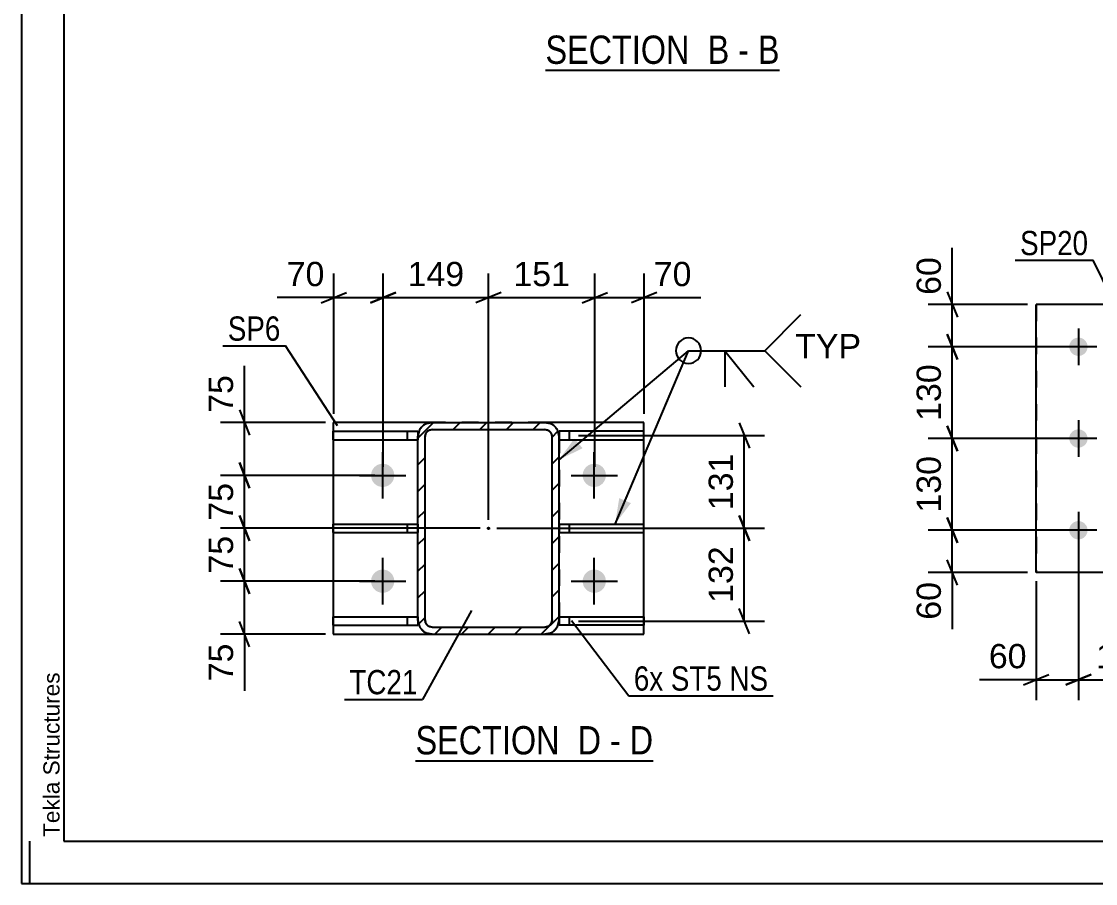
# Model space of a CAD drawing. Header units: millimetres. Extents: x -135 to 706, y -238 to 356.
# Drawn here: x -134.7 to -7.8, y -238.4 to -136.6 of the extents above; entities that cross this region are included whole.
import ezdxf

# ---------------------------------------------------------------- set-up
doc = ezdxf.new("R2010")
doc.units = ezdxf.units.MM
doc.linetypes.add('DXK_LINE_DOT2', pattern=[3.9198, 1.9599, -1.9599])
doc.linetypes.add('DXK_LINE_DOT3', pattern=[5.9187, 2.979, -0.9799, 0.9799, -0.9799])
doc.styles.add('Arial', font='ARIAL.TTF', dxfattribs={"height": 0.2})
doc.styles.add('Arial Narrow', font='ARIALN.TTF', dxfattribs={"height": 0.2})

# ---------------------------------------------------------------- blocks, each defined once
blk = doc.blocks.new('Unknown-284933639-1134')
at = {"color": 5, "linetype": 'Continuous'}
for p, q in [((-134.66, 355.61), (-134.66, -238.39)), ((-129.66, 350.61), (-129.66, -233.39)), ((-133.66, -238.39), (-133.66, -233.39)), ((-129.66, -233.39), (701.34, -233.39)), ((-134.66, -238.39), (706.34, -238.39))]:
    blk.add_line(p, q, dxfattribs=at)
at = {"color": 174, "linetype": 'Continuous', "style": 'Arial'}
blk.add_text('Tekla Structures', height=1.9102, rotation=90, dxfattribs=at).set_placement((-130.16, -232.89))
blk = doc.blocks.new('Unknown-284933639-11 - 2120')
at = {"color": 6, "linetype": 'Continuous'}
blk.add_line((-72.75, -142.35), (-45.1, -142.35), dxfattribs=at)
at = {"color": 0, "linetype": 'Continuous'}
for points in [[(-54.64, -141.6), (-54.64, -138.1), (-72.75, -138.1), (-72.75, -141.6)], [(-51.04, -141.6), (-51.04, -138.1), (-53.59, -138.1), (-53.59, -141.6)], [(-48.71, -141.6), (-48.71, -138.1), (-49.99, -138.1), (-49.99, -141.6)], [(-45.1, -141.6), (-45.1, -138.1), (-47.66, -138.1), (-47.66, -141.6)]]:
    blk.add_wipeout(points, dxfattribs=at)
at = {"color": 7, "linetype": 'Continuous', "style": 'Arial Narrow'}
for s, p in [('SECTION ', (-72.75, -141.6)), ('B', (-53.59, -141.6)), ('B', (-47.66, -141.6)), ('-', (-49.99, -141.6))]:
    blk.add_text(s, height=3.34, dxfattribs=at).set_placement(p)
blk = doc.blocks.new('Unknown-284933639-14 - 2916')
at = {"color": 6, "linetype": 'Continuous'}
blk.add_line((-88.1, -223.89), (-60.03, -223.89), dxfattribs=at)
at = {"color": 0, "linetype": 'Continuous'}
for points in [[(-70, -223.14), (-70, -219.64), (-88.1, -219.64), (-88.1, -223.14)], [(-66.18, -223.14), (-66.18, -219.64), (-68.95, -219.64), (-68.95, -223.14)], [(-63.85, -223.14), (-63.85, -219.64), (-65.13, -219.64), (-65.13, -223.14)], [(-60.03, -223.14), (-60.03, -219.64), (-62.8, -219.64), (-62.8, -223.14)]]:
    blk.add_wipeout(points, dxfattribs=at)
at = {"color": 7, "linetype": 'Continuous', "style": 'Arial Narrow'}
for s, p in [('SECTION ', (-88.1, -223.14)), ('D', (-68.95, -223.14)), ('D', (-62.8, -223.14)), ('-', (-65.13, -223.14))]:
    blk.add_text(s, height=3.34, dxfattribs=at).set_placement(p)
blk = doc.blocks.new('Bolt-284933639-4282 - 4274')
at = {"linetype": 'Continuous'}
for points in [[(-10.87, -175), (-10.85, -174.77), (-10.77, -174.56), (-10.66, -174.36), (-10.5, -174.19), (-10.32, -174.06), (-10.11, -173.97), (-9.89, -173.93), (-9.66, -173.93), (-9.44, -173.98), (-9.24, -174.07), (-9.06, -174.21), (-8.91, -174.38), (-8.79, -174.58), (-8.73, -174.79), (-8.7, -175.02), (-8.73, -175.24), (-8.8, -175.46), (-8.92, -175.65), (-9.07, -175.82), (-9.26, -175.95), (-9.46, -176.04), (-9.69, -176.08), (-9.91, -176.08), (-10.13, -176.03), (-10.34, -175.94), (-10.52, -175.8), (-10.67, -175.63), (-10.78, -175.44), (-10.85, -175.22)], [(-0.04, -175), (-0.01, -174.77), (0.06, -174.56), (0.18, -174.36), (0.33, -174.2), (0.51, -174.06), (0.72, -173.97), (0.94, -173.93), (1.17, -173.93), (1.39, -173.98), (1.6, -174.08), (1.78, -174.21), (1.93, -174.38), (2.04, -174.58), (2.11, -174.79), (2.13, -175.02), (2.1, -175.24), (2.03, -175.46), (1.92, -175.65), (1.76, -175.82), (1.58, -175.95), (1.37, -176.04), (1.15, -176.09), (0.92, -176.08), (0.7, -176.04), (0.49, -175.94), (0.31, -175.81), (0.16, -175.64), (0.05, -175.44), (-0.02, -175.22)], [(10.8, -175), (10.82, -174.77), (10.89, -174.56), (11.01, -174.36), (11.16, -174.2), (11.35, -174.07), (11.55, -173.98), (11.78, -173.93), (12, -173.93), (12.22, -173.98), (12.43, -174.08), (12.61, -174.21), (12.76, -174.38), (12.87, -174.58), (12.94, -174.8), (12.96, -175.02), (12.94, -175.25), (12.86, -175.46), (12.75, -175.66), (12.6, -175.82), (12.41, -175.95), (12.2, -176.04), (11.98, -176.09), (11.75, -176.09), (11.53, -176.04), (11.33, -175.94), (11.15, -175.81), (11, -175.64), (10.88, -175.44), (10.82, -175.22)], [(-10.87, -185.83), (-10.85, -185.6), (-10.78, -185.39), (-10.66, -185.19), (-10.51, -185.03), (-10.32, -184.9), (-10.11, -184.81), (-9.89, -184.76), (-9.67, -184.76), (-9.44, -184.81), (-9.24, -184.91), (-9.06, -185.04), (-8.91, -185.21), (-8.8, -185.41), (-8.73, -185.63), (-8.71, -185.85), (-8.73, -186.08), (-8.8, -186.29), (-8.92, -186.49), (-9.07, -186.65), (-9.26, -186.78), (-9.47, -186.87), (-9.69, -186.92), (-9.91, -186.92), (-10.14, -186.87), (-10.34, -186.77), (-10.52, -186.64), (-10.67, -186.47), (-10.78, -186.27), (-10.85, -186.05)], [(10.79, -185.83), (10.82, -185.61), (10.89, -185.39), (11.01, -185.2), (11.16, -185.03), (11.34, -184.9), (11.55, -184.81), (11.77, -184.77), (12, -184.77), (12.22, -184.82), (12.43, -184.91), (12.61, -185.05), (12.76, -185.22), (12.87, -185.41), (12.94, -185.63), (12.96, -185.85), (12.93, -186.08), (12.86, -186.29), (12.75, -186.49), (12.59, -186.66), (12.41, -186.79), (12.2, -186.88), (11.98, -186.92), (11.75, -186.92), (11.53, -186.87), (11.33, -186.78), (11.14, -186.64), (10.99, -186.47), (10.88, -186.27), (10.81, -186.06)], [(-10.88, -196.66), (-10.85, -196.44), (-10.78, -196.22), (-10.66, -196.03), (-10.51, -195.86), (-10.32, -195.73), (-10.12, -195.64), (-9.89, -195.59), (-9.67, -195.6), (-9.45, -195.65), (-9.24, -195.74), (-9.06, -195.88), (-8.91, -196.05), (-8.8, -196.24), (-8.73, -196.46), (-8.71, -196.68), (-8.73, -196.91), (-8.81, -197.12), (-8.92, -197.32), (-9.08, -197.49), (-9.26, -197.62), (-9.47, -197.71), (-9.69, -197.75), (-9.92, -197.75), (-10.14, -197.7), (-10.34, -197.61), (-10.52, -197.47), (-10.67, -197.3), (-10.79, -197.1), (-10.85, -196.89)], [(-0.04, -196.66), (-0.02, -196.44), (0.06, -196.22), (0.17, -196.03), (0.32, -195.86), (0.51, -195.73), (0.72, -195.64), (0.94, -195.6), (1.17, -195.6), (1.39, -195.65), (1.59, -195.74), (1.77, -195.88), (1.92, -196.05), (2.04, -196.24), (2.1, -196.46), (2.12, -196.69), (2.1, -196.91), (2.03, -197.13), (1.91, -197.32), (1.76, -197.49), (1.57, -197.62), (1.37, -197.71), (1.14, -197.75), (0.92, -197.75), (0.7, -197.7), (0.49, -197.61), (0.31, -197.47), (0.16, -197.3), (0.05, -197.11), (-0.02, -196.89)], [(10.79, -196.67), (10.82, -196.44), (10.89, -196.23), (11, -196.03), (11.16, -195.86), (11.34, -195.73), (11.55, -195.64), (11.77, -195.6), (12, -195.6), (12.22, -195.65), (12.43, -195.74), (12.61, -195.88), (12.76, -196.05), (12.87, -196.25), (12.94, -196.46), (12.96, -196.69), (12.93, -196.91), (12.86, -197.13), (12.74, -197.32), (12.59, -197.49), (12.41, -197.62), (12.2, -197.71), (11.98, -197.76), (11.75, -197.75), (11.53, -197.7), (11.32, -197.61), (11.14, -197.47), (10.99, -197.3), (10.88, -197.11), (10.81, -196.89)]]:
    blk.add_hatch(color=1, dxfattribs=at).paths.add_polyline_path(points)
at = {"color": 1, "linetype": 'Continuous'}
for p, q in [((-9.79, -172.84), (-9.79, -177.17)), ((1.05, -172.84), (1.04, -177.17)), ((11.88, -172.84), (11.88, -177.18)), ((-7.62, -175.01), (-11.95, -175.01)), ((3.21, -175.01), (-1.12, -175.01)), ((14.05, -175.01), (9.71, -175.01)), ((-9.79, -183.67), (-9.79, -188.01)), ((11.88, -183.68), (11.88, -188.01)), ((-7.62, -185.84), (-11.96, -185.84)), ((14.04, -185.84), (9.71, -185.84)), ((-9.79, -194.51), (-9.79, -198.84)), ((1.04, -194.51), (1.04, -198.84)), ((11.88, -194.51), (11.87, -198.84)), ((-7.63, -196.67), (-11.96, -196.67)), ((3.21, -196.68), (-1.13, -196.67)), ((14.04, -196.68), (9.71, -196.68))]:
    blk.add_line(p, q, dxfattribs=at)
blk = doc.blocks.new('Part-284933639-4342 - 4274')
at = {"color": 2, "linetype": 'Continuous'}
for p, q in [((16.88, -170.01), (-14.79, -170.01)), ((-14.79, -201.67), (-14.79, -170.01)), ((16.88, -170.01), (16.87, -201.68)), ((16.88, -170.01), (16.88, -170.01)), ((16.87, -201.68), (-14.79, -201.67)), ((16.87, -201.68), (16.87, -201.68))]:
    blk.add_line(p, q, dxfattribs=at)
at = {"color": 7, "linetype": 'DXK_LINE_DOT2'}
for p, q in [((-14.79, -170.01), (-14.79, -201.67)), ((16.87, -201.68), (16.88, -170.01))]:
    blk.add_line(p, q, dxfattribs=at)
blk = doc.blocks.new('Part-284933639-2995 - 2916')
at = {"color": 2, "linetype": 'Continuous'}
for p, q in [((-71.15, -195.94), (-61.15, -195.94)), ((-61.15, -196.94), (-61.15, -195.94)), ((-71.15, -196.94), (-61.15, -196.94))]:
    blk.add_line(p, q, dxfattribs=at)
at = {"color": 7, "linetype": 'DXK_LINE_DOT2'}
for p, q in [((-71.15, -195.94), (-71.15, -195.94)), ((-71.15, -195.94), (-71.15, -196.94)), ((-69.9, -196.94), (-69.9, -195.94)), ((-71.15, -196.94), (-71.15, -196.94))]:
    blk.add_line(p, q, dxfattribs=at)
blk = doc.blocks.new('Part-284933639-3020 - 2916')
at = {"color": 2, "linetype": 'Continuous'}
for p, q in [((-97.82, -185.98), (-97.82, -184.98)), ((-97.82, -184.98), (-87.82, -184.98)), ((-87.82, -184.98), (-87.82, -185.98)), ((-97.82, -185.98), (-87.82, -185.98))]:
    blk.add_line(p, q, dxfattribs=at)
at = {"color": 7, "linetype": 'DXK_LINE_DOT2'}
blk.add_line((-89.07, -185.98), (-89.07, -184.98), dxfattribs=at)
blk = doc.blocks.new('Bolt-284933639-2932 - 2916')
at = {"linetype": 'Continuous'}
for points in [[(-93.36, -190.19, -1), (-90.61, -190.19, -1)], [(-68.36, -190.19, -1), (-65.61, -190.19, -1)], [(-93.36, -202.69, -1), (-90.61, -202.69, -1)], [(-68.36, -202.69, -1), (-65.61, -202.69, -1)]]:
    blk.add_hatch(color=1, dxfattribs=at).paths.add_polyline_path(points)
at = {"color": 1, "linetype": 'Continuous'}
for p, q in [((-91.98, -192.94), (-91.98, -187.44)), ((-66.98, -192.94), (-66.98, -187.44)), ((-94.73, -190.19), (-89.23, -190.19)), ((-69.73, -190.19), (-64.23, -190.19)), ((-91.98, -205.44), (-91.98, -199.94)), ((-66.98, -205.44), (-66.98, -199.94)), ((-94.73, -202.69), (-89.23, -202.69)), ((-69.73, -202.69), (-64.23, -202.69))]:
    blk.add_line(p, q, dxfattribs=at)
blk = doc.blocks.new('Part-284933639-3000 - 2916')
at = {"color": 2, "linetype": 'Continuous'}
for p, q in [((-71.15, -206.9), (-61.15, -206.9)), ((-71.15, -207.29), (-71.15, -207.9)), ((-61.15, -207.9), (-71.15, -207.9)), ((-61.15, -206.9), (-61.15, -207.9))]:
    blk.add_line(p, q, dxfattribs=at)
at = {"color": 7, "linetype": 'DXK_LINE_DOT2'}
for p, q in [((-71.15, -206.9), (-71.15, -206.9)), ((-71.15, -206.9), (-71.15, -207.29)), ((-69.9, -207.9), (-69.9, -206.9))]:
    blk.add_line(p, q, dxfattribs=at)
blk = doc.blocks.new('Part-284933639-3005 - 2916')
at = {"color": 2, "linetype": 'Continuous'}
for p, q in [((-61.15, -184.98), (-71.15, -184.98)), ((-71.15, -184.98), (-71.15, -185.59)), ((-61.15, -185.98), (-61.15, -184.98)), ((-71.15, -185.98), (-61.15, -185.98))]:
    blk.add_line(p, q, dxfattribs=at)
at = {"color": 7, "linetype": 'DXK_LINE_DOT2'}
for p, q in [((-69.9, -185.98), (-69.9, -184.98)), ((-71.15, -185.59), (-71.15, -185.98)), ((-71.15, -185.98), (-71.15, -185.98))]:
    blk.add_line(p, q, dxfattribs=at)
blk = doc.blocks.new('Part-284933639-3010 - 2916')
at = {"color": 2, "linetype": 'Continuous'}
for p, q in [((-97.82, -196.94), (-97.82, -195.94)), ((-97.82, -195.94), (-87.82, -195.94)), ((-87.82, -195.94), (-87.82, -196.94)), ((-97.82, -196.94), (-87.82, -196.94))]:
    blk.add_line(p, q, dxfattribs=at)
at = {"color": 7, "linetype": 'DXK_LINE_DOT2'}
blk.add_line((-89.07, -196.94), (-89.07, -195.94), dxfattribs=at)
blk = doc.blocks.new('Part-284933639-3015 - 2916')
at = {"color": 2, "linetype": 'Continuous'}
for p, q in [((-97.82, -207.9), (-97.82, -206.9)), ((-97.82, -206.9), (-87.82, -206.9)), ((-97.82, -207.9), (-87.82, -207.9)), ((-87.82, -206.9), (-87.82, -207.9))]:
    blk.add_line(p, q, dxfattribs=at)
at = {"color": 7, "linetype": 'DXK_LINE_DOT2'}
blk.add_line((-89.07, -207.9), (-89.07, -206.9), dxfattribs=at)
blk = doc.blocks.new('Part-284933639-3037 - 2916')
at = {"color": 2, "linetype": 'Continuous'}
for p, q in [((-86.15, -183.94), (-97.82, -183.94)), ((-97.82, -183.94), (-97.82, -208.94)), ((-61.15, -183.94), (-72.82, -183.94)), ((-61.15, -208.94), (-61.15, -183.94)), ((-97.82, -208.94), (-86.15, -208.94)), ((-72.82, -208.94), (-61.15, -208.94))]:
    blk.add_line(p, q, dxfattribs=at)
at = {"color": 7, "linetype": 'DXK_LINE_DOT2'}
for p, q in [((-72.82, -183.94), (-86.15, -183.94)), ((-86.15, -208.94), (-72.82, -208.94))]:
    blk.add_line(p, q, dxfattribs=at)
blk = doc.blocks.new('Part-284933639-3085 - 2916')
at = {"linetype": 'Continuous'}
h = blk.add_hatch(dxfattribs=at)
h.set_pattern_fill('', scale=0.7, style=0, pattern_type=0)
h.set_pattern_definition([(45, (-71.2761, -184.9684), (-1.57154, 1.57154), [])])
h.paths.add_polyline_path([(-71.15, -185.61), (-71.28, -184.97), (-71.64, -184.43), (-72.18, -184.07), (-72.82, -183.94), (-86.15, -183.94), (-86.79, -184.07), (-87.33, -184.43), (-87.69, -184.97), (-87.82, -185.61), (-87.82, -207.27), (-87.69, -207.91), (-87.33, -208.45), (-86.79, -208.81), (-86.15, -208.94), (-72.82, -208.94), (-72.18, -208.81), (-71.64, -208.45), (-71.28, -207.91), (-71.15, -207.27)])
h.paths.add_polyline_path([(-72.05, -207.59), (-72.23, -207.86), (-72.5, -208.04), (-72.82, -208.11), (-86.15, -208.11), (-86.47, -208.04), (-86.74, -207.86), (-86.92, -207.59), (-86.98, -207.27), (-86.98, -185.61), (-86.92, -185.29), (-86.74, -185.02), (-86.47, -184.84), (-86.15, -184.77), (-72.82, -184.77), (-72.5, -184.84), (-72.23, -185.02), (-72.05, -185.29), (-71.98, -185.61), (-71.98, -207.27)])
blk.add_hatch(color=246, dxfattribs=at).paths.add_polyline_path([(-79.48, -196.54, -1), (-79.48, -196.34, -1)])
at = {"color": 7, "linetype": 'DXK_LINE_DOT2'}
for p, q in [((-86.79, -184.07), (-86.15, -183.94)), ((-86.15, -183.94), (-72.82, -183.94)), ((-72.82, -183.94), (-72.18, -184.07)), ((-87.82, -185.61), (-87.69, -184.97)), ((-86.15, -184.77), (-86.47, -184.84)), ((-86.15, -184.77), (-72.82, -184.77)), ((-72.5, -184.84), (-72.82, -184.77)), ((-71.28, -184.97), (-71.15, -185.61)), ((-87.82, -207.27), (-87.82, -185.61)), ((-86.92, -185.29), (-86.98, -185.61)), ((-86.98, -207.27), (-86.98, -185.61)), ((-71.98, -185.61), (-72.05, -185.29)), ((-71.98, -207.27), (-71.98, -185.61)), ((-71.15, -185.61), (-71.15, -207.27)), ((-87.69, -207.91), (-87.82, -207.27)), ((-86.98, -207.27), (-86.92, -207.59)), ((-86.47, -208.04), (-86.15, -208.11)), ((-72.82, -208.11), (-72.5, -208.04)), ((-72.05, -207.59), (-71.98, -207.27)), ((-71.15, -207.27), (-71.28, -207.91)), ((-86.15, -208.94), (-86.79, -208.81)), ((-86.15, -208.11), (-72.82, -208.11)), ((-86.15, -208.94), (-72.82, -208.94)), ((-72.18, -208.81), (-72.82, -208.94))]:
    blk.add_line(p, q, dxfattribs=at)
at = {"color": 2, "linetype": 'Continuous'}
for p, q in [((-86.15, -183.94), (-86.79, -184.07)), ((-86.15, -183.94), (-72.82, -183.94)), ((-72.18, -184.07), (-72.82, -183.94)), ((-87.69, -184.97), (-87.82, -185.61)), ((-86.47, -184.84), (-86.15, -184.77)), ((-86.15, -184.77), (-72.82, -184.77)), ((-72.82, -184.77), (-72.5, -184.84)), ((-71.15, -185.61), (-71.28, -184.97)), ((-87.82, -207.27), (-87.82, -185.61)), ((-86.98, -185.61), (-86.92, -185.29)), ((-86.98, -207.27), (-86.98, -185.61)), ((-72.05, -185.29), (-71.98, -185.61)), ((-71.98, -207.27), (-71.98, -185.61)), ((-71.15, -207.27), (-71.15, -185.61)), ((-87.82, -207.27), (-87.69, -207.91)), ((-86.92, -207.59), (-86.98, -207.27)), ((-86.15, -208.11), (-86.47, -208.04)), ((-72.5, -208.04), (-72.82, -208.11)), ((-71.98, -207.27), (-72.05, -207.59)), ((-71.28, -207.91), (-71.15, -207.27)), ((-86.79, -208.81), (-86.15, -208.94)), ((-86.15, -208.11), (-72.82, -208.11)), ((-86.15, -208.94), (-72.82, -208.94)), ((-72.82, -208.94), (-72.18, -208.81))]:
    blk.add_line(p, q, dxfattribs=at)
at = {"color": 7, "linetype": 'DXK_LINE_DOT3'}
blk.add_line((-79.48, -196.44), (-79.48, -196.44), dxfattribs=at)
at = {"color": 246, "linetype": 'DXK_LINE_DOT2'}
blk.add_line((-79.48, -196.44), (-79.48, -196.44), dxfattribs=at)
at = {"color": 246, "linetype": 'Continuous'}
blk.add_circle((-79.48, -196.44), 0.1, dxfattribs=at)
at = {"color": 7, "linetype": 'DXK_LINE_DOT2'}
for centre, radius, start, end in [((-86.15, -185.61), 1.67, 112.5, 157.5), ((-86.15, -185.61), 0.833, 112.5, 157.5), ((-72.82, -185.61), 0.833, 22.5, 67.5), ((-72.82, -185.61), 1.67, 22.5, 67.5), ((-86.15, -207.27), 1.67, 202.5, 247.5), ((-86.15, -207.27), 0.833, 202.5, 247.5), ((-72.82, -207.27), 0.833, 292.5, 337.5), ((-72.82, -207.27), 1.67, 292.5, 337.5)]:
    blk.add_arc(centre, radius, start, end, dxfattribs=at)
at = {"color": 2, "linetype": 'Continuous'}
for centre, radius, start, end in [((-86.15, -185.61), 1.67, 112.5, 157.5), ((-86.15, -185.61), 0.833, 112.5, 157.5), ((-72.82, -185.61), 0.833, 22.5, 67.5), ((-72.82, -185.61), 1.67, 22.5, 67.5), ((-86.15, -207.27), 1.67, 202.5, 247.5), ((-86.15, -207.27), 0.833, 202.5, 247.5), ((-72.82, -207.27), 0.833, 292.5, 337.5), ((-72.82, -207.27), 1.67, 292.5, 337.5)]:
    blk.add_arc(centre, radius, start, end, dxfattribs=at)
blk = doc.blocks.new('StraightDimension-284933639-16526 - 4274')
at = {"color": 7, "linetype": 'Continuous'}
for p, q in [((1.04, -186.84), (1.04, -216.72)), ((-9.79, -197.67), (-9.79, -216.72)), ((-11.29, -214.92), (-8.29, -213.72)), ((-9.79, -214.32), (1.04, -214.32)), ((2.54, -213.72), (-0.46, -214.92))]:
    blk.add_line(p, q, dxfattribs=at)
at = {"color": 0}
blk.add_wipeout([(-0.44, -213.57), (-0.44, -209.37), (-8.31, -209.37), (-8.31, -213.57)], dxfattribs=at)
at = {"color": 3, "style": 'Arial'}
blk.add_text('130', height=2.865, dxfattribs=at).set_placement((-7.71, -212.97))
blk = doc.blocks.new('StraightDimension-284933639-16527 - 4274')
at = {"color": 7, "linetype": 'Continuous'}
for p, q in [((-9.79, -197.67), (-9.79, -216.72)), ((-14.79, -202.67), (-14.79, -216.72)), ((-14.79, -214.32), (-21.49, -214.32)), ((-14.79, -214.32), (-21.49, -214.32)), ((-16.29, -214.92), (-13.29, -213.72)), ((-14.79, -214.32), (-9.79, -214.32)), ((-8.29, -213.72), (-11.29, -214.92))]:
    blk.add_line(p, q, dxfattribs=at)
at = {"color": 0}
blk.add_wipeout([(-15.32, -213.57), (-15.32, -209.37), (-20.97, -209.37), (-20.97, -213.57)], dxfattribs=at)
at = {"color": 3, "style": 'Arial'}
blk.add_text('60', height=2.865, dxfattribs=at).set_placement((-20.37, -212.97))
blk = doc.blocks.new('StraightDimension-284933639-20669 - 4274')
at = {"color": 7, "linetype": 'Continuous'}
for p, q in [((-24.69, -170.01), (-24.69, -163.31)), ((-24.69, -170.01), (-24.69, -163.31)), ((-25.29, -168.51), (-24.09, -171.51)), ((-15.79, -170.01), (-27.54, -170.01)), ((-24.69, -175.01), (-24.69, -170.01)), ((-24.09, -176.51), (-25.29, -173.51)), ((-10.79, -175.01), (-27.54, -175.01))]:
    blk.add_line(p, q, dxfattribs=at)
at = {"color": 0}
blk.add_wipeout([(-25.44, -163.83), (-29.64, -163.83), (-29.64, -169.48), (-25.44, -169.48)], dxfattribs=at)
at = {"color": 3, "style": 'Arial'}
blk.add_text('60', height=2.865, rotation=90.0002, dxfattribs=at).set_placement((-26.04, -168.88))
blk = doc.blocks.new('StraightDimension-284933639-20670 - 4274')
at = {"color": 7, "linetype": 'Continuous'}
for p, q in [((-25.29, -173.51), (-24.09, -176.51)), ((-10.79, -175.01), (-27.54, -175.01)), ((-24.69, -185.84), (-24.69, -175.01)), ((-24.09, -187.34), (-25.29, -184.34)), ((-10.79, -185.84), (-27.54, -185.84))]:
    blk.add_line(p, q, dxfattribs=at)
at = {"color": 0}
blk.add_wipeout([(-25.44, -176.49), (-29.64, -176.49), (-29.64, -184.36), (-25.44, -184.36)], dxfattribs=at)
at = {"color": 3, "style": 'Arial'}
blk.add_text('130', height=2.865, rotation=90.0002, dxfattribs=at).set_placement((-26.04, -183.76))
blk = doc.blocks.new('StraightDimension-284933639-20671 - 4274')
at = {"color": 7, "linetype": 'Continuous'}
for p, q in [((-25.29, -184.34), (-24.09, -187.34)), ((-10.79, -185.84), (-27.54, -185.84)), ((-24.69, -196.67), (-24.69, -185.84)), ((-24.09, -198.17), (-25.29, -195.17)), ((-10.79, -196.67), (-27.54, -196.67))]:
    blk.add_line(p, q, dxfattribs=at)
at = {"color": 0}
blk.add_wipeout([(-25.44, -187.32), (-29.64, -187.32), (-29.64, -195.19), (-25.44, -195.19)], dxfattribs=at)
at = {"color": 3, "style": 'Arial'}
blk.add_text('130', height=2.865, rotation=90.0002, dxfattribs=at).set_placement((-26.04, -194.59))
blk = doc.blocks.new('StraightDimension-284933639-20672 - 4274')
at = {"color": 7, "linetype": 'Continuous'}
for p, q in [((-25.29, -195.17), (-24.09, -198.17)), ((-10.79, -196.67), (-27.54, -196.67)), ((-24.69, -201.67), (-24.69, -196.67)), ((-24.09, -203.17), (-25.29, -200.17)), ((-15.79, -201.67), (-27.54, -201.67)), ((-24.69, -201.67), (-24.69, -208.37)), ((-24.69, -201.67), (-24.69, -208.37))]:
    blk.add_line(p, q, dxfattribs=at)
at = {"color": 0}
blk.add_wipeout([(-25.44, -202.2), (-29.64, -202.2), (-29.64, -207.84), (-25.44, -207.84)], dxfattribs=at)
at = {"color": 3, "style": 'Arial'}
blk.add_text('60', height=2.865, rotation=90.0002, dxfattribs=at).set_placement((-26.04, -207.24))
blk = doc.blocks.new('StraightDimension-284933639-3146 - 2916')
at = {"color": 7, "linetype": 'Continuous'}
for p, q in [((-91.92, -189.19), (-91.92, -166.35)), ((-79.48, -195.44), (-79.48, -166.35)), ((-93.42, -169.8), (-90.42, -168.6)), ((-77.98, -168.6), (-80.98, -169.8)), ((-91.92, -169.2), (-79.48, -169.2))]:
    blk.add_line(p, q, dxfattribs=at)
at = {"color": 0}
blk.add_wipeout([(-81.76, -168.45), (-81.76, -164.25), (-89.64, -164.25), (-89.64, -168.45)], dxfattribs=at)
at = {"color": 3, "style": 'Arial'}
blk.add_text('149', height=2.865, dxfattribs=at).set_placement((-89.04, -167.85))
blk = doc.blocks.new('StraightDimension-284933639-3133 - 2916')
at = {"color": 7, "linetype": 'Continuous'}
for p, q in [((-108.31, -183.94), (-108.31, -177.24)), ((-108.31, -183.94), (-108.31, -177.24)), ((-108.91, -182.44), (-107.71, -185.44)), ((-98.75, -183.94), (-111.16, -183.94)), ((-108.31, -190.19), (-108.31, -183.94)), ((-107.71, -191.69), (-108.91, -188.69)), ((-92.92, -190.19), (-111.16, -190.19))]:
    blk.add_line(p, q, dxfattribs=at)
at = {"color": 0}
blk.add_wipeout([(-109.06, -177.77), (-113.26, -177.77), (-113.26, -183.41), (-109.06, -183.41)], dxfattribs=at)
at = {"color": 3, "style": 'Arial'}
blk.add_text('75', height=2.865, rotation=90.0002, dxfattribs=at).set_placement((-109.66, -182.81))
blk = doc.blocks.new('StraightDimension-284933639-3122 - 2916')
at = {"color": 7, "linetype": 'Continuous'}
for p, q in [((-49.86, -194.94), (-48.66, -197.94)), ((-78.48, -196.44), (-46.86, -196.44)), ((-49.26, -207.4), (-49.26, -196.44)), ((-48.66, -208.9), (-49.86, -205.9)), ((-68.84, -207.4), (-46.86, -207.4))]:
    blk.add_line(p, q, dxfattribs=at)
at = {"color": 0}
blk.add_wipeout([(-50.01, -197.98), (-54.21, -197.98), (-54.21, -205.85), (-50.01, -205.85)], dxfattribs=at)
at = {"color": 3, "style": 'Arial'}
blk.add_text('132', height=2.865, rotation=90.0002, dxfattribs=at).set_placement((-50.61, -205.25))
blk = doc.blocks.new('StraightDimension-284933639-3127 - 2916')
at = {"color": 7, "linetype": 'Continuous'}
for p, q in [((-49.86, -183.98), (-48.66, -186.98)), ((-68.84, -185.48), (-46.86, -185.48)), ((-49.26, -196.44), (-49.26, -185.48)), ((-48.66, -197.94), (-49.86, -194.94)), ((-78.48, -196.44), (-46.86, -196.44))]:
    blk.add_line(p, q, dxfattribs=at)
at = {"color": 0}
blk.add_wipeout([(-50.01, -187.02), (-54.21, -187.02), (-54.21, -194.9), (-50.01, -194.9)], dxfattribs=at)
at = {"color": 3, "style": 'Arial'}
blk.add_text('131', height=2.865, rotation=90.0002, dxfattribs=at).set_placement((-50.61, -194.3))
blk = doc.blocks.new('StraightDimension-284933639-3134 - 2916')
at = {"color": 7, "linetype": 'Continuous'}
for p, q in [((-108.91, -188.69), (-107.71, -191.69)), ((-92.92, -190.19), (-111.16, -190.19)), ((-108.31, -196.44), (-108.31, -190.19)), ((-107.71, -197.94), (-108.91, -194.94)), ((-80.48, -196.44), (-111.16, -196.44))]:
    blk.add_line(p, q, dxfattribs=at)
at = {"color": 0}
blk.add_wipeout([(-109.06, -190.49), (-113.26, -190.49), (-113.26, -196.14), (-109.06, -196.14)], dxfattribs=at)
at = {"color": 3, "style": 'Arial'}
blk.add_text('75', height=2.865, rotation=90.0002, dxfattribs=at).set_placement((-109.66, -195.54))
blk = doc.blocks.new('StraightDimension-284933639-3139 - 2916')
at = {"color": 7, "linetype": 'Continuous'}
for p, q in [((-108.91, -194.94), (-107.71, -197.94)), ((-80.48, -196.44), (-111.16, -196.44)), ((-108.31, -202.69), (-108.31, -196.44)), ((-107.71, -204.19), (-108.91, -201.19)), ((-92.92, -202.69), (-111.16, -202.69))]:
    blk.add_line(p, q, dxfattribs=at)
at = {"color": 0}
blk.add_wipeout([(-109.06, -196.74), (-113.26, -196.74), (-113.26, -202.39), (-109.06, -202.39)], dxfattribs=at)
at = {"color": 3, "style": 'Arial'}
blk.add_text('75', height=2.865, rotation=90.0002, dxfattribs=at).set_placement((-109.66, -201.79))
blk = doc.blocks.new('StraightDimension-284933639-3144 - 2916')
at = {"color": 7, "linetype": 'Continuous'}
for p, q in [((-108.91, -201.19), (-107.71, -204.19)), ((-92.92, -202.69), (-111.16, -202.69)), ((-108.31, -208.94), (-108.31, -202.69)), ((-107.71, -210.44), (-108.91, -207.44)), ((-98.75, -208.94), (-111.16, -208.94)), ((-108.31, -208.94), (-108.31, -215.64)), ((-108.31, -208.94), (-108.31, -215.64))]:
    blk.add_line(p, q, dxfattribs=at)
at = {"color": 0}
blk.add_wipeout([(-109.06, -209.46), (-113.26, -209.46), (-113.26, -215.11), (-109.06, -215.11)], dxfattribs=at)
at = {"color": 3, "style": 'Arial'}
blk.add_text('75', height=2.865, rotation=90.0002, dxfattribs=at).set_placement((-109.66, -214.51))
blk = doc.blocks.new('StraightDimension-284933639-3151 - 2916')
at = {"color": 7, "linetype": 'Continuous'}
for p, q in [((-79.48, -195.44), (-79.48, -166.35)), ((-66.92, -189.19), (-66.92, -166.35)), ((-77.98, -168.6), (-80.98, -169.8)), ((-68.42, -169.8), (-65.42, -168.6)), ((-79.48, -169.2), (-66.92, -169.2))]:
    blk.add_line(p, q, dxfattribs=at)
at = {"color": 0}
blk.add_wipeout([(-69.26, -168.45), (-69.26, -164.25), (-77.14, -164.25), (-77.14, -168.45)], dxfattribs=at)
at = {"color": 3, "style": 'Arial'}
blk.add_text('151', height=2.865, dxfattribs=at).set_placement((-76.54, -167.85))
blk = doc.blocks.new('StraightDimension-284933639-3156 - 2916')
at = {"color": 7, "linetype": 'Continuous'}
for p, q in [((-66.92, -189.19), (-66.92, -166.35)), ((-61.09, -182.94), (-61.09, -166.35)), ((-68.42, -169.8), (-65.42, -168.6)), ((-59.59, -168.6), (-62.59, -169.8)), ((-66.92, -169.2), (-61.09, -169.2)), ((-61.09, -169.2), (-54.39, -169.2)), ((-61.09, -169.2), (-54.39, -169.2))]:
    blk.add_line(p, q, dxfattribs=at)
at = {"color": 0}
blk.add_wipeout([(-54.91, -168.45), (-54.91, -164.25), (-60.56, -164.25), (-60.56, -168.45)], dxfattribs=at)
at = {"color": 3, "style": 'Arial'}
blk.add_text('70', height=2.865, dxfattribs=at).set_placement((-59.96, -167.85))
blk = doc.blocks.new('StraightDimension-284933639-3157 - 2916')
at = {"color": 7, "linetype": 'Continuous'}
for p, q in [((-97.75, -182.94), (-97.75, -166.35)), ((-91.92, -189.19), (-91.92, -166.35)), ((-99.25, -169.8), (-96.25, -168.6)), ((-90.42, -168.6), (-93.42, -169.8)), ((-97.75, -169.2), (-104.45, -169.2)), ((-97.75, -169.2), (-104.45, -169.2)), ((-97.75, -169.2), (-91.92, -169.2))]:
    blk.add_line(p, q, dxfattribs=at)
at = {"color": 0}
blk.add_wipeout([(-98.28, -168.45), (-98.28, -164.25), (-103.92, -164.25), (-103.92, -168.45)], dxfattribs=at)
at = {"color": 3, "style": 'Arial'}
blk.add_text('70', height=2.865, dxfattribs=at).set_placement((-103.32, -167.85))
blk = doc.blocks.new('Mark-284933639-4338 - 4274')
at = {"color": 0}
blk.add_wipeout([(-8.64, -164.19), (-8.64, -161.19), (-16.68, -161.19), (-16.68, -164.19)], dxfattribs=at)
blk.add_wipeout([(-8.64, -164.19), (-8.64, -161.19), (-16.68, -161.19), (-16.68, -164.19)], dxfattribs=at)
at = {"color": 30, "linetype": 'Continuous'}
for p in [(-17.28, -164.79), (-3.28, -174.56)]:
    blk.add_line(p, (-8.04, -164.79), dxfattribs=at)
at = {"color": 3, "style": 'Arial Narrow'}
blk.add_text('SP20', height=2.863, dxfattribs=at).set_placement((-16.68, -164.19))
blk = doc.blocks.new('Mark-284933639-3033 - 2916')
at = {"color": 0}
blk.add_wipeout([(-104.07, -174.29), (-104.07, -171.29), (-110.28, -171.29), (-110.28, -174.29)], dxfattribs=at)
blk.add_wipeout([(-104.07, -174.29), (-104.07, -171.29), (-110.28, -171.29), (-110.28, -174.29)], dxfattribs=at)
at = {"color": 30, "linetype": 'Continuous'}
for p in [(-110.88, -174.89), (-97.34, -184.33)]:
    blk.add_line(p, (-103.47, -174.89), dxfattribs=at)
at = {"color": 3, "style": 'Arial Narrow'}
blk.add_text('SP6', height=2.863, dxfattribs=at).set_placement((-110.28, -174.29))
blk = doc.blocks.new('Mark-284933639-3081 - 2916')
at = {"color": 0}
blk.add_wipeout([(-87.87, -216.04), (-87.87, -213.04), (-95.91, -213.04), (-95.91, -216.04)], dxfattribs=at)
blk.add_wipeout([(-87.87, -216.04), (-87.87, -213.04), (-95.91, -213.04), (-95.91, -216.04)], dxfattribs=at)
at = {"color": 30, "linetype": 'Continuous'}
for p in [(-81.5, -206.15), (-96.51, -216.64)]:
    blk.add_line(p, (-87.27, -216.64), dxfattribs=at)
at = {"color": 3, "style": 'Arial Narrow'}
blk.add_text('TC21', height=2.863, dxfattribs=at).set_placement((-95.91, -216.04))
blk = doc.blocks.new('MarkSet-284933639-3180 - 2916')
at = {"color": 0}
for points in [[(-58.84, -215.61), (-58.84, -212.61), (-62.31, -212.61), (-62.31, -215.61)], [(-51.91, -215.61), (-51.91, -212.61), (-57.94, -212.61), (-57.94, -215.61)], [(-46.45, -215.61), (-46.45, -212.61), (-51.01, -212.61), (-51.01, -215.61)]]:
    blk.add_wipeout(points, dxfattribs=at)
for points in [[(-58.84, -215.61), (-58.84, -212.61), (-62.31, -212.61), (-62.31, -215.61)], [(-51.91, -215.61), (-51.91, -212.61), (-57.94, -212.61), (-57.94, -215.61)], [(-46.45, -215.61), (-46.45, -212.61), (-51.01, -212.61), (-51.01, -215.61)]]:
    blk.add_wipeout(points, dxfattribs=at)
at = {"color": 30, "linetype": 'Continuous'}
for p, q in [((-69.66, -207.33), (-62.91, -216.21)), ((-62.91, -216.21), (-45.85, -216.21))]:
    blk.add_line(p, q, dxfattribs=at)
at = {"color": 3, "style": 'Arial Narrow'}
for s, p in [('6x', (-62.31, -215.61)), ('ST5', (-57.94, -215.61)), ('NS', (-51.01, -215.61))]:
    blk.add_text(s, height=2.863, dxfattribs=at).set_placement(p)
blk = doc.blocks.new('WeldMark-284933639-17489 - 2916')
at = {"linetype": 'Continuous'}
for points in [[(-68.37, -186.99), (-71.15, -188.35), (-69.34, -185.85)], [(-62.66, -193.47), (-64.52, -195.94), (-64.04, -192.88)]]:
    blk.add_hatch(color=30, dxfattribs=at).paths.add_polyline_path(points)
at = {"color": 30, "linetype": 'Continuous'}
for p, q in [((-71.15, -188.35), (-55.85, -175.47)), ((-64.52, -195.94), (-55.85, -175.47)), ((-55.85, -175.47), (-46.85, -175.47))]:
    blk.add_line(p, q, dxfattribs=at)
at = {"color": 3, "linetype": 'Continuous'}
for q in [(-48.14, -179.75), (-51.57, -179.75)]:
    blk.add_line((-51.57, -175.47), q, dxfattribs=at)
for start, end in [(90, 270), (270, 90)]:
    blk.add_arc((-55.85, -175.47), 1.5, start, end, dxfattribs=at)
at = {"color": 0, "linetype": 'Continuous'}
blk.add_wipeout([(-35.48, -176.37), (-35.48, -173.37), (-43.25, -173.37), (-43.25, -176.37)], dxfattribs=at)
blk.add_wipeout([(-35.48, -176.37), (-35.48, -173.37), (-43.25, -173.37), (-43.25, -176.37)], dxfattribs=at)
at = {"color": 3, "linetype": 'Continuous'}
for q in [(-42.57, -171.18), (-42.57, -179.75)]:
    blk.add_line((-46.85, -175.47), q, dxfattribs=at)
at = {"color": 3, "linetype": 'Continuous', "style": 'Arial'}
blk.add_text('TYP', height=2.865, dxfattribs=at).set_placement((-43.25, -176.37))

msp = doc.modelspace()

# ---------------------------------------------------------------- block references
for name in ['Unknown-284933639-1134', 'Part-284933639-4342 - 4274', 'Bolt-284933639-4282 - 4274', 'Part-284933639-3037 - 2916', 'Part-284933639-3085 - 2916', 'Part-284933639-3020 - 2916', 'Part-284933639-3005 - 2916', 'Bolt-284933639-2932 - 2916', 'Part-284933639-3010 - 2916', 'Part-284933639-2995 - 2916', 'Part-284933639-3015 - 2916', 'Part-284933639-3000 - 2916']:
    msp.add_blockref(name, (0, 0))

# ---------------------------------------------------------------- next in the draw order: block references
for name in ['Unknown-284933639-11 - 2120', 'StraightDimension-284933639-20669 - 4274', 'StraightDimension-284933639-3146 - 2916', 'StraightDimension-284933639-16526 - 4274', 'Unknown-284933639-14 - 2916']:
    msp.add_blockref(name, (0, 0))

# ---------------------------------------------------------------- next in the draw order: block references
for name in ['StraightDimension-284933639-20670 - 4274', 'StraightDimension-284933639-3133 - 2916', 'StraightDimension-284933639-3122 - 2916', 'StraightDimension-284933639-16527 - 4274']:
    msp.add_blockref(name, (0, 0))

# ---------------------------------------------------------------- next in the draw order: block references
for name in ['Mark-284933639-4338 - 4274', 'StraightDimension-284933639-3127 - 2916', 'StraightDimension-284933639-20671 - 4274', 'StraightDimension-284933639-3134 - 2916', 'MarkSet-284933639-3180 - 2916']:
    msp.add_blockref(name, (0, 0))

# ---------------------------------------------------------------- next in the draw order: block references
for name in ['StraightDimension-284933639-3157 - 2916', 'StraightDimension-284933639-3139 - 2916', 'StraightDimension-284933639-20672 - 4274']:
    msp.add_blockref(name, (0, 0))

# ---------------------------------------------------------------- next in the draw order: block references
for name in ['StraightDimension-284933639-3151 - 2916', 'Mark-284933639-3033 - 2916', 'StraightDimension-284933639-3144 - 2916']:
    msp.add_blockref(name, (0, 0))

# ---------------------------------------------------------------- next in the draw order: block references
for name in ['StraightDimension-284933639-3156 - 2916', 'Mark-284933639-3081 - 2916']:
    msp.add_blockref(name, (0, 0))

# ---------------------------------------------------------------- next in the draw order: block references
msp.add_blockref('WeldMark-284933639-17489 - 2916', (0, 0))

doc.saveas('drawing.dxf')
